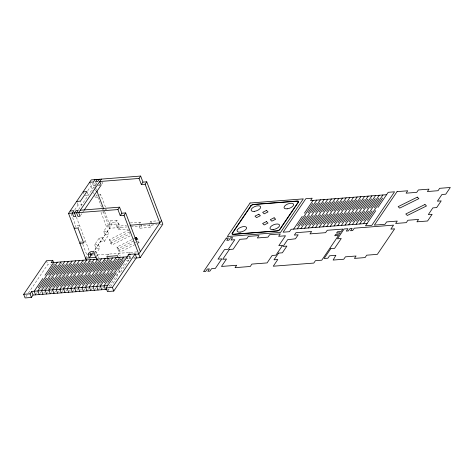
<?xml version="1.0" encoding="UTF-8"?>
<svg xmlns="http://www.w3.org/2000/svg" width="474" height="474" viewBox="0 0 474 474"><rect width="100%" height="100%" fill="white"/><g stroke="black" fill="none" stroke-linecap="round" stroke-linejoin="round"><path stroke-width="0.36" stroke-dasharray="2.37 1.78" d="M74.773 209.846L78.014 205.058L81.818 204.768L80.438 201.136M87.755 190.702L90.996 185.915L101.134 185.127M78.571 209.549L96.423 183.225M99.025 185.293L99.836 184.096M80.444 215.64L81.664 213.845L80.254 213.958M82.494 212.625L83.732 210.794M101.946 183.93L102.757 182.733L100.648 182.899M25.904 296.718L27.972 293.673M28.381 293.068L47.797 264.433L51.316 264.16M74.193 228.32L75.816 225.926L79.614 225.63L77.991 228.024M94.255 194.494L95.286 197.208L96.909 194.814L102.58 209.733M99.901 195.715L100.713 194.518L105.607 207.405M53.319 265.138L54.131 263.941M36.397 293.643L37.221 292.428M40.8 289.715L41.617 288.506M40.071 293.359L40.894 292.144M50.89 277.403L52.128 275.578M44.064 290.035L45.297 288.222M43.744 293.074L44.568 291.86M48.152 289.146L49.379 287.333M79.857 243.239L81.481 240.845L82.512 243.559M47.424 292.79L48.247 291.575M58.237 276.834L59.475 275.009M51.826 288.862L52.644 287.653M83.661 242.943L85.284 240.549L84.017 240.65M104.76 211.831L110.424 226.756L106.62 227.046L100.956 212.127L104.76 211.831L106.377 209.437L103.213 209.686M51.097 292.505L52.33 290.681M61.916 276.549L63.563 274.12M55.908 287.973L56.732 286.764M54.356 292.825L55.594 291M65.59 276.265L66.828 274.44M58.444 291.931L59.268 290.716M62.852 288.002L63.67 286.8M62.124 291.646L62.947 290.432M72.937 275.696L74.175 273.871M87.951 254.236L89.574 251.842L95.908 251.35L97.288 254.982L96.477 256.179M117.007 220.238L110.667 220.73L109.044 223.124L115.383 222.632L117.007 220.238L118.382 223.87L116.764 226.264L115.383 222.632M85.527 258.158L87.595 255.113M88.004 254.502L90.072 251.457L93.876 251.167L95.019 254.188M94.616 244.756L98.414 244.466L99.795 248.092L95.991 248.388L94.616 244.756L99.161 238.055L102.959 237.764L104.339 241.39L100.535 241.687L99.161 238.055M103.705 231.353L107.503 231.063L108.884 234.689L105.08 234.986L103.705 231.353L108.244 224.652L118.891 223.829L120.272 227.461L118.648 229.854L117.268 226.222L118.891 223.829M65.797 291.362L67.03 289.543M92.78 252.778L112.048 224.362L110.667 220.73M92.691 253.258L109.624 228.284L127.364 226.91M70.199 287.434L71.017 286.225M94.693 253.146L95.908 251.35M69.471 291.077L70.294 289.863M79.875 275.732L81.528 273.302M95.665 254.183L99.795 248.092M104.339 241.39L108.884 234.689M73.144 290.793L73.968 289.578M96.578 256.736L97.792 254.941L99.173 258.573M77.552 286.865L78.37 285.656M76.824 290.509L77.647 289.294M87.637 274.553L88.875 272.734M80.497 290.224L81.321 289.01M84.899 286.296L85.717 285.087M84.171 289.94L84.994 288.725M94.99 273.984L96.228 272.159M107.628 255.314L108.439 254.117L108.902 255.326M87.844 289.655L88.668 288.441M98.663 273.699L100.31 271.27M91.109 289.975L92.347 288.156M102.337 273.415L103.575 271.59M117.866 255.083L119.087 253.294L120.236 256.316M139.368 223.378L140.18 222.182L140.642 223.39M95.197 289.087L96.021 287.866M99.599 285.158L100.417 283.95M98.87 288.802L99.694 287.582M109.69 272.846L110.928 271.021M139.018 225.784L139.937 228.201L141.56 225.808L140.867 223.995M102.544 288.512L103.782 286.693M113.363 272.562L115.01 270.127M106.952 284.584L107.77 283.381M128.916 253.661L129.728 252.464L130.646 254.888M150.015 222.549L150.827 221.352L157.919 220.807M117.451 271.667L118.275 270.453M124.543 263.775L109.399 286.112L108.937 284.904M139.937 228.201L150.578 227.378L152.201 224.984M107.45 291.551L110.306 287.339M110.72 286.729L117.724 276.395L116.805 273.978M130.143 235.928L112.243 244.797L110.703 243.31L109.328 239.684L128.501 230.18L129.651 233.202M109.328 239.684L110.869 241.165L129.384 231.987M110.703 243.31L129.882 233.806M135.214 244.537L119.869 252.138L118.328 250.657L116.954 247.025L132.163 239.489M132.827 239.163L134.806 238.179M116.954 247.025L118.494 248.512L135.025 240.318M118.328 250.657L133.034 243.369M133.674 243.055L135.594 242.101M137.774 243.269L139.048 242.635L137.673 239.009M85.142 195.436L88.306 195.193L86.932 191.561M99.445 194.618L100.713 194.518M95.286 197.208L99.09 196.911M130.243 222.952L140.18 222.182M116.764 226.264L126.493 225.506M130.913 226.631L157.172 224.599M160.011 224.38L162.849 224.161M118.648 229.854L128.584 229.084M91.452 255.089L93.348 254.941M97.288 254.982L136.826 251.913M128.27 256.316L131.108 256.096L129.485 258.49L128.567 256.067M133.686 257.779L135.096 257.666M88.324 261.678L91.162 261.458M97.549 260.961L98.971 260.854M103.225 260.522L106.069 260.303M108.196 260.137L109.613 260.03M116 259.533L117.422 259.426M118.838 259.314L120.971 259.148M121.682 259.094L130.907 258.377M133.745 258.158L135.161 258.046M126.327 260.617L128.543 260.445L127.162 256.813M107.592 289.276L109.073 289.158M137.507 241.153L139.048 242.635M150.827 221.352L151.745 223.775M149.434 224.35L150.578 227.378M129.479 256.233L130.166 258.052L119.886 273.208L118.512 269.576M95.766 182.431L96.684 184.854M123.951 258.306L124.407 259.515M93.419 181.992L95.304 186.946M95.558 187.615L96.566 190.27M118.494 248.512L119.869 252.138M92.531 183.284L94.332 188.03M94.593 188.711L95.624 191.425M103.35 211.771L109.624 228.284M120.278 258.591L120.734 259.805M89.622 182.283L92.708 190.424M93.52 192.557L94.024 193.884M110.869 241.165L112.243 244.797M116.598 258.875L117.06 260.09M109.251 259.45L109.707 260.659M83.128 191.857L83.815 193.67M105.578 259.734L106.034 260.943M77.096 202.641L78.014 205.058M98.225 260.303L98.687 261.512M90.072 251.457L91.221 254.485M76.338 216.997L90.03 253.051M90.878 260.872L91.334 262.081M71.177 213.715L75.816 225.926M82.772 244.234L87.151 255.764M83.525 261.441L83.987 262.649M68.825 262.578L69.287 263.793M61.478 263.153L61.934 264.362M54.125 263.722L54.587 264.93M46.416 260.807L47.797 264.433"/><path stroke-width="0.71" d="M86.446 260.582L68.523 213.395L91.245 179.895L140.665 176.061L142.964 182.111L141.341 184.505L139.042 178.455L140.665 176.061M95.043 179.599L93.419 181.992L89.622 182.283M97.158 179.433L95.535 181.826L97.644 181.661L99.267 179.273M101.383 179.107L78.66 212.613L80.041 216.239L77.926 216.405L76.551 212.773L78.174 210.379L76.059 210.545L74.436 212.939L75.816 216.565L73.707 216.731L72.326 213.104L73.95 210.711L70.146 211.001M106.857 289.33L33.038 295.053L31.414 297.447L25.081 297.939L23.7 294.307L46.416 260.807L52.756 260.315L53.675 262.732M84.147 210.183L101.134 185.127L99.759 181.501L139.042 178.455M23.7 294.307L30.034 293.821L31.657 291.427L107.693 285.532M52.756 260.315L51.133 262.709L127.162 256.813M42.85 278.463L34.193 291.226L35.574 294.858M45.012 275.276L53.669 262.513M38.193 287.896L53.343 265.558M46.523 278.179L37.867 290.941L39.247 294.573M48.686 274.991L57.342 262.229M41.872 287.611L57.016 265.274M50.197 277.894L41.546 290.657L42.921 294.289M52.359 274.707L61.016 261.938M45.545 287.327L60.69 264.99M53.87 277.61L45.22 290.372L46.594 294.004M56.039 274.422L64.689 261.654M49.219 287.043L64.363 264.705M57.55 277.326L48.893 290.088L50.274 293.72M59.712 274.132L68.369 261.37M52.892 286.758L68.043 264.421M61.223 277.041L52.567 289.804L53.947 293.436M63.386 273.848L72.042 261.085M56.572 286.474L71.716 264.137M64.897 276.757L56.24 289.519L57.621 293.151M67.059 273.563L75.716 260.801M60.245 286.183L75.39 263.852M68.57 276.472L59.92 289.235L61.294 292.867M70.739 273.279L79.389 260.516M63.919 285.899L79.063 263.568M72.249 276.188L63.593 288.95L64.974 292.577M74.412 272.994L83.069 260.232M117.943 209.567L119.567 207.174L121.865 213.223L120.242 215.617L117.943 209.567L68.523 213.395M67.592 285.615L82.737 263.277M75.923 275.904L67.267 288.666L68.647 292.292M78.086 272.71L86.742 259.948M92.045 253.857L89.331 257.862L87.951 254.236L94.285 253.744L95.665 257.376M71.272 285.33L86.416 262.993M79.596 275.619L70.94 288.382L72.321 292.008M81.759 272.426L90.415 259.663M74.945 285.046L90.09 262.709M83.27 275.329L74.619 288.097L75.994 291.723M85.438 272.141L94.089 259.379M120.242 215.617L124.046 215.32L125.669 212.927L140.375 251.641M141.341 184.505L145.139 184.208L146.762 181.815L162.849 224.161L140.132 257.66L135.872 257.992M78.619 284.761L93.763 262.424M86.949 275.044L78.293 287.813L79.673 291.439M89.112 271.857L97.768 259.094M82.292 284.477L97.437 262.14M90.623 274.76L81.966 287.522L83.347 291.154M92.785 271.572L101.442 258.81M85.966 284.193L101.116 261.855M94.296 274.476L85.64 287.238L87.02 290.87M96.459 271.288L105.115 258.52M89.645 283.908L104.79 261.571M97.97 274.191L89.319 286.954L90.694 290.586M100.138 271.004L108.789 258.235M93.319 283.624L108.463 261.287M101.649 273.907L92.993 286.669L94.373 290.301M103.812 270.719L112.468 257.951M96.992 283.339L112.137 261.002M105.323 273.622L96.666 286.385L98.047 290.017M107.485 270.429L116.142 257.666M100.666 283.055L115.816 260.718M108.996 273.338L100.34 286.1L101.72 289.733M111.159 270.144L119.815 257.382M104.345 282.765L119.489 260.433M112.67 273.054L104.019 285.816L105.394 289.448M114.838 269.86L123.489 257.098M108.019 282.48L123.163 260.149M118.512 269.576L128.786 254.419L135.126 253.928L136.5 257.56L113.784 291.06L107.45 291.551L106.069 287.925L116.349 272.769M106.069 287.925L112.403 287.434L135.126 253.928M161.468 220.529L138.752 254.034L135.203 254.307M293.613 229.108L302.264 216.345M304.432 213.158L313.083 200.395M297.613 225.778L312.757 203.441M297.287 228.823L305.943 216.061M308.106 212.873L316.762 200.105M301.286 225.494L316.431 203.156M300.96 228.539L309.617 215.777M311.779 212.589L320.436 199.821M304.96 225.209L320.11 202.872M304.634 228.255L313.29 215.492M315.453 212.305L324.109 199.536M308.639 224.925L323.783 202.588M308.313 227.97L316.964 215.208M319.132 212.014L327.783 199.252M312.313 224.64L327.457 202.303M311.987 227.686L320.643 214.923M322.806 211.73L331.456 198.967M315.986 224.35L331.13 202.019M315.66 227.402L324.317 214.639M326.479 211.445L335.136 198.683M319.66 224.066L334.81 201.734M319.334 227.117L327.99 214.355M330.153 211.161L338.809 198.399M323.339 223.781L338.483 201.45M323.013 226.833L331.664 214.07M333.832 210.877L342.483 198.114M327.013 223.497L342.157 201.16M326.687 226.548L335.343 213.786M337.506 210.592L346.156 197.83M330.686 223.213L345.83 200.875M330.36 226.264L339.017 213.501M341.179 210.308L349.836 197.545M334.36 222.928L349.51 200.591M334.034 225.98L342.69 213.211M344.853 210.023L353.509 197.261M338.039 222.644L353.183 200.306M337.713 225.695L346.364 212.927M348.526 209.739L357.183 196.977M341.713 222.359L356.857 200.022M341.387 225.405L350.043 212.642M352.206 209.455L360.856 196.692M345.386 222.075L360.53 199.738M345.06 225.12L353.717 212.358M355.879 209.17L364.536 196.402M349.06 221.791L364.21 199.453M348.734 224.836L357.39 212.074M359.553 208.886L368.209 196.118M352.739 221.506L367.883 199.169M352.413 224.552L361.064 211.789M363.226 208.596L371.883 195.833M356.412 221.222L371.557 198.884M356.087 224.267L364.743 211.505M366.906 208.311L375.556 195.549M360.086 220.937L375.23 198.6M359.76 223.983L368.416 211.22M370.579 208.027L379.236 195.264M363.759 220.647L378.91 198.316M363.434 223.698L372.09 210.936M374.253 207.742L382.909 194.98M367.439 220.363L382.583 198.031M375.764 210.652L365.49 225.808L371.823 225.316L394.54 191.81L388.206 192.302L377.926 207.458M134.806 238.179L136.133 237.521L137.673 239.009L135.688 239.992M142.964 182.111L146.762 181.815M83.128 191.857L86.932 191.561L80.438 201.136L76.64 201.432M80.284 210.219L119.567 207.174M121.865 213.223L125.669 212.927M386.583 194.696L310.553 200.591L312.17 198.197L305.837 198.689L283.12 232.189L289.454 231.703L291.077 229.309L367.113 223.414M74.193 228.32L77.991 228.024L83.661 242.943L79.857 243.239M130.042 225.233L159.845 222.922L145.139 184.208M85.527 258.158L96.175 257.335L97.093 259.752M128.104 254.858L130.237 254.692M136.133 237.521L136.82 239.34M124.046 215.32L140.132 257.66M96.82 190.933L103.729 209.117M118.15 257.501L117.463 255.682L106.816 256.511L107.509 258.324M112.403 287.434L113.784 291.06M90.261 253.655L90.955 255.474M31.657 291.427L33.038 295.053M30.034 293.821L31.414 297.447M226.276 238.108L203.559 271.614L205.675 271.448L207.292 269.054L209.407 268.894L207.784 271.288L209.899 271.122L211.517 268.728L215.32 268.432L221.814 258.863L218.01 259.154L224.498 249.585L228.302 249.288L234.796 239.714L230.992 240.01L232.616 237.616L230.5 237.782L228.883 240.176L226.768 240.336L228.391 237.948L226.276 238.108M250.076 203.008L227.36 236.514L280.584 232.39L303.301 198.884L250.076 203.008M250.793 205.805L232.159 233.291A2.323 1.055 -20.8 0 0 233.321 234.405L276.976 231.022A2.323 1.055 -20.8 0 0 279.867 229.588L298.502 202.108A2.323 1.055 -20.8 0 0 297.34 200.988L253.685 204.371A2.323 1.055 -20.8 0 0 250.793 205.805M250.977 205.983L232.61 233.066A2.323 1.055 -20.8 0 0 233.771 234.186L276.792 230.85A2.323 1.055 -20.8 0 0 279.69 229.416L298.051 202.333A2.323 1.055 -20.8 0 0 296.89 201.213L253.868 204.549A2.323 1.055 -20.8 0 0 250.977 205.983M229.392 249.454L222.721 259.296L226.519 259L221.471 266.447L236.68 265.268L235.057 267.662L250.26 266.483L251.884 264.089L267.093 262.91L272.141 255.462L275.939 255.172L282.611 245.331L278.813 245.627L285.484 235.785L278.641 236.319L280.264 233.925L269.617 234.749L267.994 237.142L257.352 237.966L258.976 235.572L248.329 236.402L246.705 238.795L239.862 239.323L233.19 249.164L229.392 249.454M278.54 253.104L274.002 259.805L277.8 259.509L273.255 266.21L313.806 263.07L315.429 260.676L321.769 260.185L338.537 235.454L334.733 235.75L335.633 234.417L339.437 234.126L340.338 232.793L336.54 233.089L337.441 231.762L341.239 231.466L342.862 229.072L327.232 230.281L325.608 232.675L309.984 233.889L311.608 231.496L295.977 232.704L294.354 235.098L298.152 234.808L295.45 238.795L287.629 239.702L283.085 246.403L286.889 246.107L282.344 252.808L278.54 253.104M330.787 248.649L324.115 258.49L327.919 258.194L329.543 255.8L335.876 255.308L333.139 260.06L343.78 259.231L345.404 256.837L356.051 256.013L354.428 258.407L365.075 257.583L366.692 255.19L377.34 254.366L394.646 228.835L390.849 229.132L393.55 225.144L354.268 228.19L352.644 230.583L350.535 230.743L352.158 228.35L350.043 228.515L348.42 230.909L346.31 231.075L347.934 228.681L344.13 228.972L337.458 238.813L341.262 238.517L334.591 248.358L330.787 248.649M397.076 191.614L374.359 225.12L385.001 224.291L386.624 221.903L397.271 221.074L395.648 223.467L406.295 222.644L407.913 220.25L418.56 219.426L416.936 221.82L427.584 220.991L432.128 214.289L428.324 214.586L432.869 207.885L436.667 207.594L441.211 200.893L437.413 201.183L441.952 194.482L445.756 194.192L450.3 187.491L439.653 188.314L438.035 190.708L427.388 191.532L429.011 189.138L418.364 189.961L416.741 192.355L406.099 193.185L407.723 190.791L397.076 191.614M258.828 214.236L254.994 216.138L256.535 217.619L260.368 215.717L258.828 214.236M266.501 210.432L262.667 212.334L264.208 213.815L268.041 211.919L266.501 210.432M266.459 221.577L262.62 223.479L264.16 224.966L268 223.064L266.459 221.577M274.126 217.779L270.293 219.681L271.833 221.162L275.667 219.261L274.126 217.779M417.333 197.137L398.154 206.64L399.695 208.127L418.874 198.624L417.333 197.137M424.959 204.484L405.785 213.987L407.326 215.469L426.499 205.965L424.959 204.484M273.095 229.57A5.084 2.311 -20.8 0 0 279.53 224.996A5.084 2.311 -20.8 0 0 271.703 225.82A5.084 2.311 -20.8 0 0 273.095 229.57M240.134 232.124A5.084 2.311 -20.8 0 0 246.569 227.55A5.084 2.311 -20.8 0 0 238.742 228.379A5.084 2.311 -20.8 0 0 240.134 232.124M287.167 208.821A5.084 2.311 -20.8 0 0 293.602 204.247A5.084 2.311 -20.8 0 0 285.769 205.07A5.084 2.311 -20.8 0 0 287.167 208.821M254.206 211.374A5.084 2.311 -20.8 0 0 260.641 206.8A5.084 2.311 -20.8 0 0 252.814 207.63A5.084 2.311 -20.8 0 0 254.206 211.374"/></g></svg>
